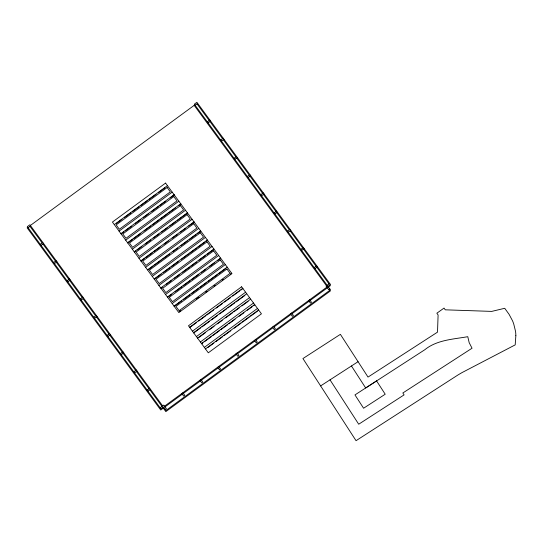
<?xml version="1.0" encoding="UTF-8"?>
<svg xmlns="http://www.w3.org/2000/svg" width="543" height="543" viewBox="0 0 543 543"><rect width="100%" height="100%" fill="white"/><g stroke="black" fill="none" stroke-linecap="round" stroke-linejoin="round"><path stroke-width="0.81" d="M27.829 227.334L27.15 227.829L160.742 410.013L163.959 407.657M30.367 225.474L194.856 104.853M28.114 227.727L30.659 225.868M195.147 105.247L197.686 103.387M40.291 244.33L42.829 242.47M207.317 121.849L209.856 119.989M41.078 245.409L43.623 243.542M208.112 122.928L210.65 121.062M53.648 262.547L56.187 260.688M220.675 140.067L223.221 138.207M54.436 263.626L56.981 261.767M221.469 141.146L224.008 139.286M114.302 224.612L167.448 185.638M116.528 223.356L121.978 219.358M124.707 217.363L130.836 212.87M132.879 211.37L139.015 206.869M141.058 205.369L147.872 200.374M149.23 199.376L156.045 194.38M158.773 192.385L164.902 187.885M119.066 231.108L172.212 192.141M120.94 233.66L174.086 194.693M121.123 233.911L123.852 231.915M125.209 230.911L131.345 226.417M135.431 223.417L140.203 219.922M143.61 217.424L148.375 213.928M151.782 211.431L158.597 206.435M159.961 205.43L165.411 201.439M170.176 197.937L174.269 194.944M67.006 280.765L69.545 278.905M234.04 158.284L236.578 156.425M67.8 281.844L70.339 279.984M234.827 159.364L237.366 157.504M125.704 240.162L178.851 201.195M127.578 242.714L180.724 203.747M127.761 242.965L132.533 239.47M133.897 238.465L140.705 233.47M144.112 230.972L150.927 225.976M152.291 224.978L159.106 219.983M160.463 218.985L167.278 213.99M168.642 212.985L175.457 207.989M178.864 205.492L180.907 203.992M132.343 249.217L185.489 210.243M134.216 251.769L187.362 212.802M134.399 252.02L135.764 251.015M137.128 250.018L141.893 246.522M145.3 244.024L150.75 240.026M153.479 238.031L158.929 234.033M161.651 232.031L167.787 227.537M169.83 226.037L175.959 221.544M177.323 220.539L187.545 213.046M80.364 298.983L82.909 297.123M247.398 176.509L249.936 174.642M81.158 300.062L83.697 298.202M248.185 177.581L250.73 175.722M138.988 258.271L192.127 219.297M140.861 260.823L194 221.856M141.037 261.068L144.445 258.57M145.809 257.572L152.624 252.576M153.988 251.579L160.117 247.079M164.203 244.085L168.296 241.085M172.382 238.092L177.147 234.59M180.554 232.092L185.326 228.596M188.733 226.098L194.184 222.101M145.626 267.319L198.765 228.352M147.499 269.878L200.638 230.904M148.361 269.627L153.126 266.124M154.49 265.127L161.305 260.131M162.669 259.133L169.484 254.138M172.884 251.64L177.656 248.144M181.063 245.646L187.878 240.651M189.242 239.646L196.05 234.651M197.414 233.653L200.822 231.155M93.729 317.207L96.267 315.34M260.755 194.727L263.294 192.86M94.516 318.279L97.054 316.42M261.543 195.799L264.088 193.939M152.271 276.387L205.417 237.42M154.158 278.953L207.297 239.986M155.013 278.702L161.149 274.208M163.192 272.708L170.007 267.713M171.371 266.715L178.179 261.712M181.586 259.215L188.401 254.219M189.765 253.221L196.58 248.226M197.937 247.228L204.752 242.232M206.116 241.235L207.48 240.23M158.909 285.442L212.055 246.474M160.776 287.98L213.915 249.013M160.959 288.231L162.316 287.233M166.409 284.233L171.174 280.738M174.581 278.24L179.353 274.744M182.76 272.247L189.575 267.251M190.932 266.246L196.383 262.255M199.111 260.253L205.24 255.76M207.29 254.26L213.419 249.76M107.086 335.425L109.625 333.558M274.113 212.944L276.659 211.078M107.874 336.497L110.419 334.637M274.907 214.017L277.446 212.157M165.54 294.482L218.68 255.515M167.414 297.035L220.553 258.068M167.597 297.286L171.683 294.286M175.09 291.788L181.905 286.792M183.262 285.794L190.077 280.799M191.441 279.801L198.256 274.799M201.663 272.301L205.749 269.308M209.836 266.308L214.607 262.812M218.014 260.314L220.736 258.312M172.179 303.537L225.325 264.563M174.052 306.089L227.198 267.122M174.235 306.34L181.729 300.842M183.772 299.342L189.901 294.849M191.951 293.349L198.758 288.353M200.123 287.356L206.937 282.36M208.302 281.355L217.159 274.86M218.517 273.862L225.331 268.866M120.444 353.642L122.983 351.776M287.471 231.162L290.016 229.295M179.197 311.682L180.561 310.677M196.233 299.186L198.955 297.191M205.77 292.195L207.134 291.197M213.949 286.202L215.306 285.197M222.121 280.202L223.485 279.204M230.3 274.208L231.657 273.21M121.232 354.722L123.777 352.855M288.265 232.241L290.804 230.375M189.595 327.286L242.735 288.313M189.779 327.531L196.586 322.535M198.629 321.035L205.444 316.04M206.808 315.042L213.623 310.046M216.345 308.051L222.481 303.551M224.524 302.051L230.653 297.557M232.696 296.057L239.511 291.062M240.875 290.064L242.918 288.564M133.802 371.86L136.347 369.993M300.836 249.38L303.374 247.513M134.596 372.939L137.135 371.073M301.623 250.459L304.161 248.592M192.446 331.176L245.592 292.209M193.573 332.71L246.712 293.736M193.749 332.954L200.564 327.958M201.928 326.961L209.422 321.463M211.465 319.963L217.6 315.469M219.644 313.969L226.451 308.974M227.816 307.976L234.63 302.98M235.995 301.976L244.852 295.487M196.41 336.585L249.556 297.612M197.523 338.099L250.669 299.132M199.071 337.352L205.2 332.852M209.293 329.859L214.057 326.357M217.465 323.859L222.236 320.363M225.644 317.865L232.458 312.87M233.816 311.872L239.266 307.874M241.995 305.879L248.124 301.379M200.374 341.981L253.513 303.014M201.487 343.509L254.633 304.542M201.67 343.76L203.034 342.755M204.399 341.757L211.213 336.762M212.571 335.764L219.386 330.768M220.75 329.771L227.565 324.768M228.922 323.771L235.058 319.277M239.144 316.277L243.916 312.782M247.323 310.284L252.088 306.788M253.452 305.784L254.816 304.786M204.338 347.391L257.477 308.424M147.16 390.078L149.705 388.211M314.193 267.597L316.732 265.737M147.954 391.157L150.492 389.29M205.458 348.918L258.597 309.944M314.981 268.676L317.526 266.81M207.684 347.669L213.813 343.169M215.856 341.669L222.671 336.674M224.035 335.676L230.85 330.68M234.25 328.182L241.065 323.187M242.429 322.189L249.244 317.187M250.608 316.189L257.416 311.193M160.124 407.759L163.742 405.105L166.396 408.723L165.323 409.51M329.696 283.412L326.078 286.066L328.732 289.684L329.811 288.896M164.536 406.178L326.866 287.145M165.038 406.863L182.278 394.218M183.358 393.431L200.353 380.969M201.433 380.175L218.13 367.93M219.209 367.143L236.497 354.464M237.576 353.676L254.857 340.997M255.936 340.21L272.932 327.748M274.011 326.954L291 314.492M292.08 313.705L309.076 301.243M310.155 300.455L327.368 287.831M328.447 287.037L330.314 285.672L329.811 284.987M320.621 385.917L358.075 361.692M197.007 103.883L209.184 120.485M209.971 121.564L222.542 138.703M223.336 139.782L235.9 156.92M236.694 157.999L249.264 175.138M250.051 176.217L262.622 193.356M263.409 194.435L275.98 211.573M276.767 212.652L289.338 229.791M290.132 230.87L302.695 248.008M303.489 249.088L316.06 266.233M316.847 267.305L329.024 283.908M194.177 105.349L327.273 286.853L330.49 284.491L196.892 102.308L194.353 104.175L330.49 289.826L166.002 410.44L163.457 406.972L160.918 408.831L27.326 226.648L29.865 224.788L162.669 405.892M329.133 289.392L330.314 291.007L165.825 411.621L162.785 407.467M309.653 299.77L311.512 302.308L310.44 303.103L308.573 300.557M291.577 313.019L293.444 315.564L292.365 316.352L290.505 313.813M273.509 326.275L275.369 328.814L274.296 329.601L272.43 327.062M255.434 339.524L257.301 342.063L256.221 342.857L254.362 340.312M237.074 352.991L238.934 355.529L237.861 356.323L235.995 353.778M218.707 366.457L220.573 368.996L219.494 369.79L217.628 367.244M200.93 379.496L202.79 382.034L201.711 382.829L199.851 380.283M182.855 392.745L184.722 395.284L183.643 396.078L181.776 393.539M29.98 226.363L42.15 242.965M42.945 244.038L55.515 261.183M56.302 262.262L68.873 279.401M69.66 280.48L82.231 297.618M83.025 298.698L95.588 315.836M96.382 316.915L108.953 334.054M109.74 335.133L122.311 352.271M123.098 353.35L135.669 370.489M136.456 371.568L149.026 388.707M149.82 389.786L161.99 406.388M351.457 365.975L365.683 387.98L424.748 349.78C436.844 339.904 453.038 339.287 467.774 336.694L469.179 342.66L472.043 348.226L402.845 392.976L404.08 394.89L358.713 424.226L330.008 379.842M515.85 335.669L515.198 344.88L462.086 372.559A195.073 195.073 0 0 0 457.674 375.159L356.045 440.692L302.933 358.556L340.386 334.339L368.025 377.08L437.515 332.14L438.099 314.954L436.857 313.216L444.025 308.085L445.267 309.822L491.72 311.397L504.719 308.288L509.096 314.356L512.49 320.73A39.069 39.069 0 0 1 513.732 323.988L515.49 331.162A28.833 28.833 0 0 1 515.782 333.755L515.85 335.669M165.574 183.086L112.428 222.053L178.817 312.592L231.963 273.618L165.574 183.086M167.156 187.505L116.168 224.897L119.358 229.241L170.346 191.849L167.156 187.505M173.801 196.559L122.813 233.952L125.996 238.296L176.984 200.903L173.801 196.559M180.439 205.614L129.451 243.006L132.635 247.35L183.622 209.958L180.439 205.614M187.077 214.668L136.089 252.054L139.273 256.398L190.26 219.012L187.077 214.668M193.715 223.723L142.728 261.108L145.911 265.452L196.899 228.067L193.715 223.723M200.353 232.777L149.366 270.163L152.549 274.507L203.537 237.121L200.353 232.777M207.012 241.852L156.024 279.245L159.208 283.589L210.195 246.196L207.012 241.852M213.63 250.88L162.642 288.272L165.825 292.616L216.813 255.224L213.63 250.88M220.268 259.934L169.28 297.326L172.464 301.67L223.451 264.278L220.268 259.934M226.906 268.989L175.918 306.374L179.102 310.718L230.089 273.333L226.906 268.989M241.615 286.792L188.475 325.759L208.302 352.801L261.448 313.827L241.615 286.792M376.584 380.908L354.959 394.917L363.586 408.234L385.211 394.225L376.584 380.908"/></g></svg>
